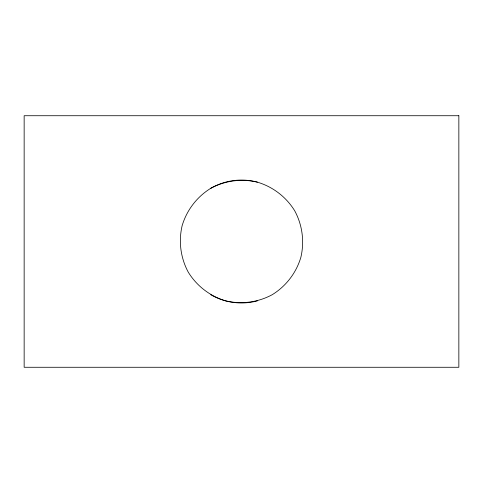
<?xml version="1.0" encoding="UTF-8"?>
<svg xmlns="http://www.w3.org/2000/svg" width="483" height="483" viewBox="0 0 483 483"><rect width="100%" height="100%" fill="white"/><g stroke="black" fill="none" stroke-linecap="round" stroke-linejoin="round"><path stroke-width="0.72" d="M210.781 188.292C196.979 196.804 186.8 210.063 182.157 225.597C178.414 241.379 180.594 257.946 188.292 272.219C196.804 286.021 210.063 296.2 225.597 300.843C241.379 304.586 257.946 302.406 272.219 294.708C286.021 286.196 296.2 272.937 300.843 257.403C304.586 241.621 302.406 225.054 294.708 210.781C286.196 196.979 272.937 186.8 257.403 182.157C241.621 178.414 225.054 180.594 210.781 188.292A61.45 61.444 -90 0 1 257.403 182.157M257.403 300.873A61.45 61.444 -90 0 1 210.781 294.733M458.85 115.727L24.15 115.727L24.15 367.273L458.85 367.273L458.85 115.727"/></g></svg>
